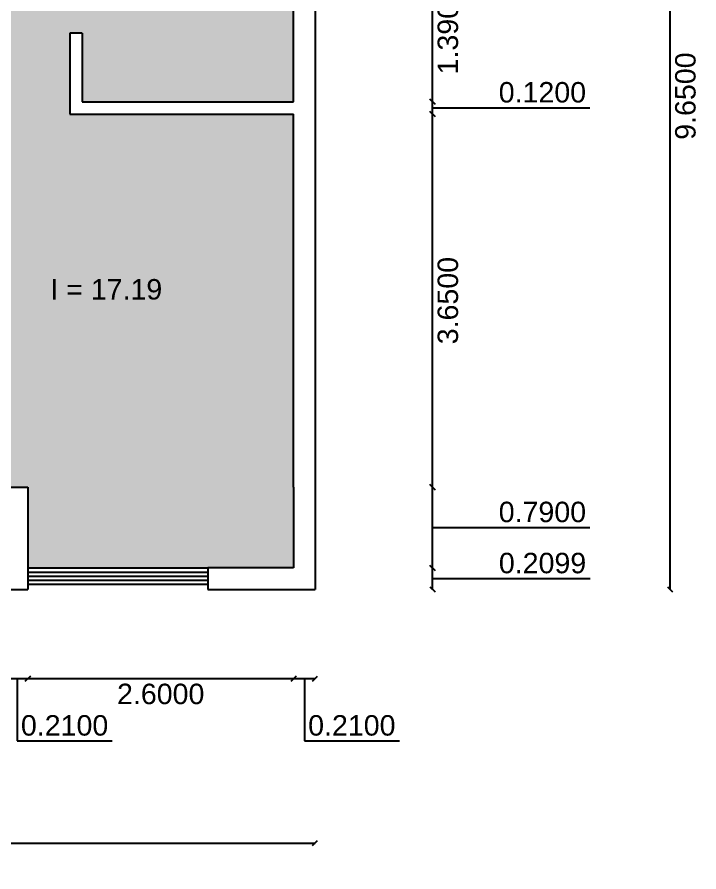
# Model space of a CAD drawing. Header units: inches. Extents: x 2.9 to 27.9, y 12.5 to 28.3.
# Drawn here: x 21.25 to 27.92, y 12.49 to 20.86 of the extents above; entities that cross this region are included whole.
import ezdxf

# ---------------------------------------------------------------- set-up
doc = ezdxf.new("R2010")
doc.units = ezdxf.units.IN
doc.header["$MEASUREMENT"] = 0
doc.styles.get("Standard").update_dxf_attribs({"font": 'Arial.ttf'})
doc.dimstyles.get("Standard").update_dxf_attribs({"dimtxt": 0.2, "dimasz": 0.05, "dimexe": 0.18, "dimexo": 0.0625, "dimgap": 0.05, "dimtad": 2, "dimtoh": 1, "dimdec": 4, "dimzin": 0, "dimdsep": 46, "dimtxsty": 'Standard', "dimblk": 'OBLIQUE', "dimblk1": 'OBLIQUE', "dimblk2": 'OBLIQUE', "dimcen": 0, "dimse1": 1, "dimse2": 1, "dimadec": 0, "dimazin": 0, "dimtfac": 1, "dimtdec": 4, "dimtofl": 0, "dimtmove": 1, "dimatfit": 3, "dimldrblk": 'OBLIQUE', "dimfxl": 1, "dimtolj": 1, "dimtzin": 0, "dimarcsym": 0})

# ---------------------------------------------------------------- blocks, each defined once
blk = doc.blocks.new('_Oblique')
at = {"color": 0, "linetype": 'ByBlock', "lineweight": -2}
blk.add_line((-0.5, -0.5), (0.5, 0.5), dxfattribs=at)
blk = doc.blocks.new('*D100')
at = {"color": 0, "lineweight": -2, "transparency": 16777216}
for p, q in [((25.3142, 15.258), (25.3142, 15.4678)), ((25.3142, 15.3629), (25.9246, 15.3629)), ((25.9246, 15.3629), (26.8568, 15.3629))]:
    blk.add_line(p, q, dxfattribs=at).dxf.unprotected_set("ltscale", 0)
at = {"layer": 'Defpoints', "color": 0}
for p in [(23.9553, 15.4678), (25.3142, 15.4678), (24.1653, 15.258)]:
    blk.add_point(p, dxfattribs=at).dxf.unprotected_set("ltscale", 0)
at = {"color": 0, "lineweight": -2, "transparency": 16777216, "xscale": 0.05, "yscale": 0.05, "zscale": 0.05}
for p, rotation in [((25.3142, 15.4678), 90), ((25.3142, 15.258), 270)]:
    blk.add_blockref('_Oblique', p, dxfattribs=dict(at, rotation=rotation)).dxf.unprotected_set("ltscale", 0)
at = {"color": 0, "transparency": 16777216, "insert": (26.3907, 15.5142), "char_height": 0.2, "attachment_point": 5}
blk.add_mtext('\\A1;0.2099', dxfattribs=at).dxf.unprotected_set("ltscale", 0)
blk = doc.blocks.new('*D101')
at = {"color": 0, "lineweight": -2, "transparency": 16777216}
for p, q in [((25.3142, 15.4678), (25.3142, 16.2578)), ((25.3142, 15.8628), (25.9246, 15.8628)), ((25.9246, 15.8628), (26.8541, 15.8628))]:
    blk.add_line(p, q, dxfattribs=at).dxf.unprotected_set("ltscale", 0)
at = {"layer": 'Defpoints', "color": 0}
for p in [(23.9553, 16.2578), (25.3142, 16.2578), (23.9553, 15.4678)]:
    blk.add_point(p, dxfattribs=at).dxf.unprotected_set("ltscale", 0)
at = {"color": 0, "lineweight": -2, "transparency": 16777216, "xscale": 0.05, "yscale": 0.05, "zscale": 0.05}
for p, rotation in [((25.3142, 16.2578), 90), ((25.3142, 15.4678), 270)]:
    blk.add_blockref('_Oblique', p, dxfattribs=dict(at, rotation=rotation)).dxf.unprotected_set("ltscale", 0)
at = {"color": 0, "transparency": 16777216, "insert": (26.3893, 16.0142), "char_height": 0.2, "attachment_point": 5}
blk.add_mtext('\\A1;0.7900', dxfattribs=at).dxf.unprotected_set("ltscale", 0)
blk = doc.blocks.new('*D102')
at = {"color": 0, "lineweight": -2, "transparency": 16777216}
blk.add_line((25.3142, 16.2578), (25.3142, 19.9078), dxfattribs=at).dxf.unprotected_set("ltscale", 0)
at = {"layer": 'Defpoints', "color": 0}
for p in [(23.9553, 19.9078), (25.3142, 19.9078), (23.9553, 16.2578)]:
    blk.add_point(p, dxfattribs=at).dxf.unprotected_set("ltscale", 0)
at = {"color": 0, "lineweight": -2, "transparency": 16777216, "xscale": 0.05, "yscale": 0.05, "zscale": 0.05}
for p, rotation in [((25.3142, 19.9078), 90), ((25.3142, 16.2578), 270)]:
    blk.add_blockref('_Oblique', p, dxfattribs=dict(at, rotation=rotation)).dxf.unprotected_set("ltscale", 0)
at = {"color": 0, "transparency": 16777216, "insert": (25.4655, 18.0828), "char_height": 0.2, "attachment_point": 5, "rotation": 90}
blk.add_mtext('\\A1;3.6500', dxfattribs=at).dxf.unprotected_set("ltscale", 0)
blk = doc.blocks.new('*D103')
at = {"color": 0, "lineweight": -2, "transparency": 16777216}
for p, q in [((25.3142, 19.9078), (25.3142, 20.0278)), ((25.3142, 19.9678), (25.9246, 19.9678)), ((25.9246, 19.9678), (26.8541, 19.9678))]:
    blk.add_line(p, q, dxfattribs=at).dxf.unprotected_set("ltscale", 0)
at = {"layer": 'Defpoints', "color": 0}
for p in [(23.9553, 20.0278), (25.3142, 20.0278), (23.9553, 19.9078)]:
    blk.add_point(p, dxfattribs=at).dxf.unprotected_set("ltscale", 0)
at = {"color": 0, "lineweight": -2, "transparency": 16777216, "xscale": 0.05, "yscale": 0.05, "zscale": 0.05}
for p, rotation in [((25.3142, 20.0278), 90), ((25.3142, 19.9078), 270)]:
    blk.add_blockref('_Oblique', p, dxfattribs=dict(at, rotation=rotation)).dxf.unprotected_set("ltscale", 0)
at = {"color": 0, "transparency": 16777216, "insert": (26.3893, 20.1192), "char_height": 0.2, "attachment_point": 5}
blk.add_mtext('\\A1;0.1200', dxfattribs=at).dxf.unprotected_set("ltscale", 0)
blk = doc.blocks.new('*D104')
at = {"color": 0, "lineweight": -2, "transparency": 16777216}
blk.add_line((25.3142, 20.0278), (25.3142, 21.418), dxfattribs=at).dxf.unprotected_set("ltscale", 0)
at = {"layer": 'Defpoints', "color": 0}
for p in [(20.4353, 21.418), (25.3142, 21.418), (23.9553, 20.0278)]:
    blk.add_point(p, dxfattribs=at).dxf.unprotected_set("ltscale", 0)
at = {"color": 0, "lineweight": -2, "transparency": 16777216, "xscale": 0.05, "yscale": 0.05, "zscale": 0.05}
for p, rotation in [((25.3142, 21.418), 90), ((25.3142, 20.0278), 270)]:
    blk.add_blockref('_Oblique', p, dxfattribs=dict(at, rotation=rotation)).dxf.unprotected_set("ltscale", 0)
at = {"color": 0, "transparency": 16777216, "insert": (25.4655, 20.7229), "char_height": 0.2, "attachment_point": 5, "rotation": 90}
blk.add_mtext('\\A1;1.3901', dxfattribs=at).dxf.unprotected_set("ltscale", 0)
blk = doc.blocks.new('*D147')
at = {"color": 0, "lineweight": -2, "transparency": 16777216}
for p, q in [((21.1453, 14.3855), (21.3553, 14.3855)), ((21.2503, 14.3855), (21.2503, 13.775)), ((21.2503, 13.775), (22.1798, 13.775))]:
    blk.add_line(p, q, dxfattribs=at).dxf.unprotected_set("ltscale", 0)
at = {"layer": 'Defpoints', "color": 0}
for p in [(21.3553, 15.4678), (21.1453, 15.2578), (21.3553, 14.3855)]:
    blk.add_point(p, dxfattribs=at).dxf.unprotected_set("ltscale", 0)
at = {"color": 0, "lineweight": -2, "transparency": 16777216, "xscale": 0.05, "yscale": 0.05, "zscale": 0.05, "rotation": 180}
blk.add_blockref('_Oblique', (21.1453, 14.3855), dxfattribs=at).dxf.unprotected_set("ltscale", 0)
at = {"color": 0, "lineweight": -2, "transparency": 16777216, "xscale": 0.05, "yscale": 0.05, "zscale": 0.05}
blk.add_blockref('_Oblique', (21.3553, 14.3855), dxfattribs=at).dxf.unprotected_set("ltscale", 0)
at = {"color": 0, "transparency": 16777216, "insert": (21.715, 13.9264), "char_height": 0.2, "attachment_point": 5}
blk.add_mtext('\\A1;0.2100', dxfattribs=at).dxf.unprotected_set("ltscale", 0)
blk = doc.blocks.new('*D148')
at = {"color": 0, "lineweight": -2, "transparency": 16777216}
blk.add_line((21.3553, 14.3855), (23.9553, 14.3855), dxfattribs=at).dxf.unprotected_set("ltscale", 0)
at = {"layer": 'Defpoints', "color": 0}
for p in [(21.3553, 15.4678), (23.9553, 15.4678), (23.9553, 14.3855)]:
    blk.add_point(p, dxfattribs=at).dxf.unprotected_set("ltscale", 0)
at = {"color": 0, "lineweight": -2, "transparency": 16777216, "xscale": 0.05, "yscale": 0.05, "zscale": 0.05, "rotation": 180}
blk.add_blockref('_Oblique', (21.3553, 14.3855), dxfattribs=at).dxf.unprotected_set("ltscale", 0)
at = {"color": 0, "lineweight": -2, "transparency": 16777216, "xscale": 0.05, "yscale": 0.05, "zscale": 0.05}
blk.add_blockref('_Oblique', (23.9553, 14.3855), dxfattribs=at).dxf.unprotected_set("ltscale", 0)
at = {"color": 0, "transparency": 16777216, "insert": (22.6553, 14.2341), "char_height": 0.2, "attachment_point": 5}
blk.add_mtext('\\A1;2.6000', dxfattribs=at).dxf.unprotected_set("ltscale", 0)
blk = doc.blocks.new('*D149')
at = {"color": 0, "lineweight": -2, "transparency": 16777216}
for p, q in [((23.9553, 14.3855), (24.1653, 14.3855)), ((24.0603, 14.3855), (24.0603, 13.775)), ((24.0603, 13.775), (24.9898, 13.775))]:
    blk.add_line(p, q, dxfattribs=at).dxf.unprotected_set("ltscale", 0)
at = {"layer": 'Defpoints', "color": 0}
for p in [(23.9553, 15.4678), (24.1653, 15.2578), (24.1653, 14.3855)]:
    blk.add_point(p, dxfattribs=at).dxf.unprotected_set("ltscale", 0)
at = {"color": 0, "lineweight": -2, "transparency": 16777216, "xscale": 0.05, "yscale": 0.05, "zscale": 0.05, "rotation": 180}
blk.add_blockref('_Oblique', (23.9553, 14.3855), dxfattribs=at).dxf.unprotected_set("ltscale", 0)
at = {"color": 0, "lineweight": -2, "transparency": 16777216, "xscale": 0.05, "yscale": 0.05, "zscale": 0.05}
blk.add_blockref('_Oblique', (24.1653, 14.3855), dxfattribs=at).dxf.unprotected_set("ltscale", 0)
at = {"color": 0, "transparency": 16777216, "insert": (24.525, 13.9264), "char_height": 0.2, "attachment_point": 5}
blk.add_mtext('\\A1;0.2100', dxfattribs=at).dxf.unprotected_set("ltscale", 0)
blk = doc.blocks.new('*D111')
at = {"color": 0, "lineweight": -2, "transparency": 16777216}
blk.add_line((7.6353, 12.7771), (24.1653, 12.7771), dxfattribs=at).dxf.unprotected_set("ltscale", 0)
at = {"layer": 'Defpoints', "color": 0}
for p in [(7.6353, 15.258), (24.1653, 15.2578), (24.1653, 12.7771)]:
    blk.add_point(p, dxfattribs=at).dxf.unprotected_set("ltscale", 0)
at = {"color": 0, "lineweight": -2, "transparency": 16777216, "xscale": 0.05, "yscale": 0.05, "zscale": 0.05, "rotation": 180}
blk.add_blockref('_Oblique', (7.6353, 12.7771), dxfattribs=at).dxf.unprotected_set("ltscale", 0)
at = {"color": 0, "lineweight": -2, "transparency": 16777216, "xscale": 0.05, "yscale": 0.05, "zscale": 0.05}
blk.add_blockref('_Oblique', (24.1653, 12.7771), dxfattribs=at).dxf.unprotected_set("ltscale", 0)
at = {"color": 0, "transparency": 16777216, "insert": (15.9003, 12.6257), "char_height": 0.2, "attachment_point": 5}
blk.add_mtext('\\A1;16.5300', dxfattribs=at).dxf.unprotected_set("ltscale", 0)
blk = doc.blocks.new('*D160')
at = {"color": 0, "lineweight": -2, "transparency": 16777216}
blk.add_line((27.6377, 15.258), (27.6377, 24.908), dxfattribs=at)
at = {"layer": 'Defpoints', "color": 0}
for p in [(24.1653, 24.908), (27.6377, 24.908), (24.1653, 15.258)]:
    blk.add_point(p, dxfattribs=at)
at = {"color": 0, "lineweight": -2, "transparency": 16777216, "xscale": 0.05, "yscale": 0.05, "zscale": 0.05}
for p, rotation in [((27.6377, 24.908), 90), ((27.6377, 15.258), 270)]:
    blk.add_blockref('_Oblique', p, dxfattribs=dict(at, rotation=rotation))
at = {"color": 0, "transparency": 16777216, "insert": (27.7891, 20.083), "char_height": 0.2, "attachment_point": 5, "rotation": 90}
blk.add_mtext('\\A1;9.6500', dxfattribs=at)
blk = doc.blocks.new('*D112')
at = {"color": 0, "lineweight": -2, "transparency": 16777216}
for p, q in [((25.3142, 15.258), (25.3142, 15.4678)), ((25.3142, 15.3629), (25.9246, 15.3629)), ((25.9246, 15.3629), (26.8568, 15.3629))]:
    blk.add_line(p, q, dxfattribs=at).dxf.unprotected_set("ltscale", 0)
at = {"layer": 'Defpoints', "color": 0}
for p in [(23.9553, 15.4678), (25.3142, 15.4678), (24.1653, 15.258)]:
    blk.add_point(p, dxfattribs=at).dxf.unprotected_set("ltscale", 0)
at = {"color": 0, "lineweight": -2, "transparency": 16777216, "xscale": 0.05, "yscale": 0.05, "zscale": 0.05}
for p, rotation in [((25.3142, 15.4678), 90), ((25.3142, 15.258), 270)]:
    blk.add_blockref('_Oblique', p, dxfattribs=dict(at, rotation=rotation)).dxf.unprotected_set("ltscale", 0)
at = {"color": 0, "transparency": 16777216, "insert": (26.3907, 15.5142), "char_height": 0.2, "attachment_point": 5}
blk.add_mtext('\\A1;0.2099', dxfattribs=at).dxf.unprotected_set("ltscale", 0)
blk = doc.blocks.new('*D113')
at = {"color": 0, "lineweight": -2, "transparency": 16777216}
for p, q in [((25.3142, 15.4678), (25.3142, 16.2578)), ((25.3142, 15.8628), (25.9246, 15.8628)), ((25.9246, 15.8628), (26.8541, 15.8628))]:
    blk.add_line(p, q, dxfattribs=at).dxf.unprotected_set("ltscale", 0)
at = {"layer": 'Defpoints', "color": 0}
for p in [(23.9553, 16.2578), (25.3142, 16.2578), (23.9553, 15.4678)]:
    blk.add_point(p, dxfattribs=at).dxf.unprotected_set("ltscale", 0)
at = {"color": 0, "lineweight": -2, "transparency": 16777216, "xscale": 0.05, "yscale": 0.05, "zscale": 0.05}
for p, rotation in [((25.3142, 16.2578), 90), ((25.3142, 15.4678), 270)]:
    blk.add_blockref('_Oblique', p, dxfattribs=dict(at, rotation=rotation)).dxf.unprotected_set("ltscale", 0)
at = {"color": 0, "transparency": 16777216, "insert": (26.3893, 16.0142), "char_height": 0.2, "attachment_point": 5}
blk.add_mtext('\\A1;0.7900', dxfattribs=at).dxf.unprotected_set("ltscale", 0)
blk = doc.blocks.new('*D114')
at = {"color": 0, "lineweight": -2, "transparency": 16777216}
blk.add_line((25.3142, 16.2578), (25.3142, 19.9078), dxfattribs=at).dxf.unprotected_set("ltscale", 0)
at = {"layer": 'Defpoints', "color": 0}
for p in [(23.9553, 19.9078), (25.3142, 19.9078), (23.9553, 16.2578)]:
    blk.add_point(p, dxfattribs=at).dxf.unprotected_set("ltscale", 0)
at = {"color": 0, "lineweight": -2, "transparency": 16777216, "xscale": 0.05, "yscale": 0.05, "zscale": 0.05}
for p, rotation in [((25.3142, 19.9078), 90), ((25.3142, 16.2578), 270)]:
    blk.add_blockref('_Oblique', p, dxfattribs=dict(at, rotation=rotation)).dxf.unprotected_set("ltscale", 0)
at = {"color": 0, "transparency": 16777216, "insert": (25.4655, 18.0828), "char_height": 0.2, "attachment_point": 5, "rotation": 90}
blk.add_mtext('\\A1;3.6500', dxfattribs=at).dxf.unprotected_set("ltscale", 0)
blk = doc.blocks.new('*D115')
at = {"color": 0, "lineweight": -2, "transparency": 16777216}
for p, q in [((25.3142, 19.9078), (25.3142, 20.0278)), ((25.3142, 19.9678), (25.9246, 19.9678)), ((25.9246, 19.9678), (26.8541, 19.9678))]:
    blk.add_line(p, q, dxfattribs=at).dxf.unprotected_set("ltscale", 0)
at = {"layer": 'Defpoints', "color": 0}
for p in [(23.9553, 20.0278), (25.3142, 20.0278), (23.9553, 19.9078)]:
    blk.add_point(p, dxfattribs=at).dxf.unprotected_set("ltscale", 0)
at = {"color": 0, "lineweight": -2, "transparency": 16777216, "xscale": 0.05, "yscale": 0.05, "zscale": 0.05}
for p, rotation in [((25.3142, 20.0278), 90), ((25.3142, 19.9078), 270)]:
    blk.add_blockref('_Oblique', p, dxfattribs=dict(at, rotation=rotation)).dxf.unprotected_set("ltscale", 0)
at = {"color": 0, "transparency": 16777216, "insert": (26.3893, 20.1192), "char_height": 0.2, "attachment_point": 5}
blk.add_mtext('\\A1;0.1200', dxfattribs=at).dxf.unprotected_set("ltscale", 0)
blk = doc.blocks.new('*D116')
at = {"color": 0, "lineweight": -2, "transparency": 16777216}
blk.add_line((25.3142, 20.0278), (25.3142, 21.418), dxfattribs=at).dxf.unprotected_set("ltscale", 0)
at = {"layer": 'Defpoints', "color": 0}
for p in [(20.4353, 21.418), (25.3142, 21.418), (23.9553, 20.0278)]:
    blk.add_point(p, dxfattribs=at).dxf.unprotected_set("ltscale", 0)
at = {"color": 0, "lineweight": -2, "transparency": 16777216, "xscale": 0.05, "yscale": 0.05, "zscale": 0.05}
for p, rotation in [((25.3142, 21.418), 90), ((25.3142, 20.0278), 270)]:
    blk.add_blockref('_Oblique', p, dxfattribs=dict(at, rotation=rotation)).dxf.unprotected_set("ltscale", 0)
at = {"color": 0, "transparency": 16777216, "insert": (25.4655, 20.7229), "char_height": 0.2, "attachment_point": 5, "rotation": 90}
blk.add_mtext('\\A1;1.3901', dxfattribs=at).dxf.unprotected_set("ltscale", 0)
blk = doc.blocks.new('*D184')
at = {"color": 0, "lineweight": -2, "transparency": 16777216}
for p, q in [((21.1453, 14.3855), (21.3553, 14.3855)), ((21.2503, 14.3855), (21.2503, 13.775)), ((21.2503, 13.775), (22.1798, 13.775))]:
    blk.add_line(p, q, dxfattribs=at).dxf.unprotected_set("ltscale", 0)
at = {"layer": 'Defpoints', "color": 0}
for p in [(21.3553, 15.4678), (21.1453, 15.2578), (21.3553, 14.3855)]:
    blk.add_point(p, dxfattribs=at).dxf.unprotected_set("ltscale", 0)
at = {"color": 0, "lineweight": -2, "transparency": 16777216, "xscale": 0.05, "yscale": 0.05, "zscale": 0.05, "rotation": 180}
blk.add_blockref('_Oblique', (21.1453, 14.3855), dxfattribs=at).dxf.unprotected_set("ltscale", 0)
at = {"color": 0, "lineweight": -2, "transparency": 16777216, "xscale": 0.05, "yscale": 0.05, "zscale": 0.05}
blk.add_blockref('_Oblique', (21.3553, 14.3855), dxfattribs=at).dxf.unprotected_set("ltscale", 0)
at = {"color": 0, "transparency": 16777216, "insert": (21.715, 13.9264), "char_height": 0.2, "attachment_point": 5}
blk.add_mtext('\\A1;0.2100', dxfattribs=at).dxf.unprotected_set("ltscale", 0)
blk = doc.blocks.new('*D185')
at = {"color": 0, "lineweight": -2, "transparency": 16777216}
blk.add_line((21.3553, 14.3855), (23.9553, 14.3855), dxfattribs=at).dxf.unprotected_set("ltscale", 0)
at = {"layer": 'Defpoints', "color": 0}
for p in [(21.3553, 15.4678), (23.9553, 15.4678), (23.9553, 14.3855)]:
    blk.add_point(p, dxfattribs=at).dxf.unprotected_set("ltscale", 0)
at = {"color": 0, "lineweight": -2, "transparency": 16777216, "xscale": 0.05, "yscale": 0.05, "zscale": 0.05, "rotation": 180}
blk.add_blockref('_Oblique', (21.3553, 14.3855), dxfattribs=at).dxf.unprotected_set("ltscale", 0)
at = {"color": 0, "lineweight": -2, "transparency": 16777216, "xscale": 0.05, "yscale": 0.05, "zscale": 0.05}
blk.add_blockref('_Oblique', (23.9553, 14.3855), dxfattribs=at).dxf.unprotected_set("ltscale", 0)
at = {"color": 0, "transparency": 16777216, "insert": (22.6553, 14.2341), "char_height": 0.2, "attachment_point": 5}
blk.add_mtext('\\A1;2.6000', dxfattribs=at).dxf.unprotected_set("ltscale", 0)
blk = doc.blocks.new('*D186')
at = {"color": 0, "lineweight": -2, "transparency": 16777216}
for p, q in [((23.9553, 14.3855), (24.1653, 14.3855)), ((24.0603, 14.3855), (24.0603, 13.775)), ((24.0603, 13.775), (24.9898, 13.775))]:
    blk.add_line(p, q, dxfattribs=at).dxf.unprotected_set("ltscale", 0)
at = {"layer": 'Defpoints', "color": 0}
for p in [(23.9553, 15.4678), (24.1653, 15.2578), (24.1653, 14.3855)]:
    blk.add_point(p, dxfattribs=at).dxf.unprotected_set("ltscale", 0)
at = {"color": 0, "lineweight": -2, "transparency": 16777216, "xscale": 0.05, "yscale": 0.05, "zscale": 0.05, "rotation": 180}
blk.add_blockref('_Oblique', (23.9553, 14.3855), dxfattribs=at).dxf.unprotected_set("ltscale", 0)
at = {"color": 0, "lineweight": -2, "transparency": 16777216, "xscale": 0.05, "yscale": 0.05, "zscale": 0.05}
blk.add_blockref('_Oblique', (24.1653, 14.3855), dxfattribs=at).dxf.unprotected_set("ltscale", 0)
at = {"color": 0, "transparency": 16777216, "insert": (24.525, 13.9264), "char_height": 0.2, "attachment_point": 5}
blk.add_mtext('\\A1;0.2100', dxfattribs=at).dxf.unprotected_set("ltscale", 0)
blk = doc.blocks.new('*D123')
at = {"color": 0, "lineweight": -2, "transparency": 16777216}
blk.add_line((7.6353, 12.7771), (24.1653, 12.7771), dxfattribs=at).dxf.unprotected_set("ltscale", 0)
at = {"layer": 'Defpoints', "color": 0}
for p in [(7.6353, 15.258), (24.1653, 15.2578), (24.1653, 12.7771)]:
    blk.add_point(p, dxfattribs=at).dxf.unprotected_set("ltscale", 0)
at = {"color": 0, "lineweight": -2, "transparency": 16777216, "xscale": 0.05, "yscale": 0.05, "zscale": 0.05, "rotation": 180}
blk.add_blockref('_Oblique', (7.6353, 12.7771), dxfattribs=at).dxf.unprotected_set("ltscale", 0)
at = {"color": 0, "lineweight": -2, "transparency": 16777216, "xscale": 0.05, "yscale": 0.05, "zscale": 0.05}
blk.add_blockref('_Oblique', (24.1653, 12.7771), dxfattribs=at).dxf.unprotected_set("ltscale", 0)
at = {"color": 0, "transparency": 16777216, "insert": (15.9003, 12.6257), "char_height": 0.2, "attachment_point": 5}
blk.add_mtext('\\A1;16.5300', dxfattribs=at).dxf.unprotected_set("ltscale", 0)
blk = doc.blocks.new('*D197')
at = {"color": 0, "lineweight": -2, "transparency": 16777216}
blk.add_line((27.6377, 15.258), (27.6377, 24.908), dxfattribs=at)
at = {"layer": 'Defpoints', "color": 0}
for p in [(24.1653, 24.908), (27.6377, 24.908), (24.1653, 15.258)]:
    blk.add_point(p, dxfattribs=at)
at = {"color": 0, "lineweight": -2, "transparency": 16777216, "xscale": 0.05, "yscale": 0.05, "zscale": 0.05}
for p, rotation in [((27.6377, 24.908), 90), ((27.6377, 15.258), 270)]:
    blk.add_blockref('_Oblique', p, dxfattribs=dict(at, rotation=rotation))
at = {"color": 0, "transparency": 16777216, "insert": (27.7891, 20.083), "char_height": 0.2, "attachment_point": 5, "rotation": 90}
blk.add_mtext('\\A1;9.6500', dxfattribs=at)

msp = doc.modelspace()

# ---------------------------------------------------------------- hatches: boundary and pattern name
h = msp.add_hatch(color=53)
h.dxf.hatch_style = 1
h.paths.add_polyline_path([(21.76531, 20.69781), (21.76531, 21.46781), (21.76531, 22.30781), (20.58531, 22.30781), (20.58531, 21.32781), (20.43531, 21.32781), (20.43531, 20.43781), (20.58531, 20.43781), (20.58531, 16.25781), (21.35531, 16.25781), (21.35531, 15.46781), (23.11531, 15.46781), (23.95531, 15.46781), (23.95531, 16.25781), (23.95531, 19.90781), (21.76531, 19.90781)])
h.paths.add_polyline_path([(21.52485, 18.0401), (22.71721, 18.0401), (22.71721, 18.34297), (21.52485, 18.34297)], flags=24)
h.dxf.unprotected_set("ltscale", 0)
h = msp.add_hatch(color=53)
h.dxf.hatch_style = 1
h.paths.add_polyline_path([(21.76531, 20.69781), (21.76531, 21.46781), (21.76531, 22.30781), (20.58531, 22.30781), (20.58531, 21.32781), (20.43531, 21.32781), (20.43531, 20.43781), (20.58531, 20.43781), (20.58531, 16.25781), (21.35531, 16.25781), (21.35531, 15.46781), (23.11531, 15.46781), (23.95531, 15.46781), (23.95531, 16.25781), (23.95531, 19.90781), (21.76531, 19.90781)])
h.paths.add_polyline_path([(21.52485, 18.0401), (22.71721, 18.0401), (22.71721, 18.34297), (21.52485, 18.34297)], flags=24)
h.dxf.unprotected_set("ltscale", 0)
h = msp.add_hatch(color=193)
h.dxf.hatch_style = 1
h.paths.add_polyline_path([(23.95531, 22.07781), (23.63531, 22.07781), (23.63531, 22.30781), (22.75531, 22.30781), (22.09531, 22.30781), (21.88531, 22.30781), (21.88531, 21.46781), (21.76531, 21.46781), (21.76531, 20.69781), (21.88531, 20.69781), (21.88531, 20.02781), (23.95531, 20.02781)])
h.paths.add_polyline_path([(22.59084, 21.12982), (23.69043, 21.12982), (23.69043, 21.43269), (22.59084, 21.43269)], flags=24)
h = msp.add_hatch(color=193)
h.dxf.hatch_style = 1
h.paths.add_polyline_path([(23.95531, 22.07781), (23.63531, 22.07781), (23.63531, 22.30781), (22.75531, 22.30781), (22.09531, 22.30781), (21.88531, 22.30781), (21.88531, 21.46781), (21.76531, 21.46781), (21.76531, 20.69781), (21.88531, 20.69781), (21.88531, 20.02781), (23.95531, 20.02781)])
h.paths.add_polyline_path([(22.59084, 21.12982), (23.69043, 21.12982), (23.69043, 21.43269), (22.59084, 21.43269)], flags=24)

# ---------------------------------------------------------------- linework, layer by layer
at = {"color": 1}
for p, q in [((24.16531, 22.51781), (24.16531, 15.25795)), ((24.16531, 22.51781), (24.16531, 15.25795)), ((23.95531, 20.02781), (23.95531, 22.07781)), ((23.95531, 20.02781), (23.95531, 22.07781)), ((21.76531, 20.69781), (21.76531, 19.90781)), ((21.88531, 20.69781), (21.76531, 20.69781)), ((21.76531, 20.69781), (21.76531, 19.90781)), ((21.88531, 20.69781), (21.76531, 20.69781)), ((21.88531, 20.69781), (21.88531, 20.02781)), ((21.88531, 20.69781), (21.88531, 20.02781)), ((21.88531, 20.02781), (23.95531, 20.02781)), ((21.88531, 20.02781), (23.95531, 20.02781)), ((21.76531, 19.90781), (23.95531, 19.90781)), ((21.76531, 19.90781), (23.95531, 19.90781)), ((23.95531, 16.25781), (23.95531, 19.90781)), ((23.95531, 16.25781), (23.95531, 19.90781)), ((20.58531, 16.25781), (21.35531, 16.25781)), ((20.58531, 16.25781), (21.35531, 16.25781)), ((21.35531, 16.25781), (21.35531, 15.46781)), ((21.35531, 16.25781), (21.35531, 15.46781)), ((23.95531, 16.25781), (23.95531, 15.46781)), ((23.95531, 16.25781), (23.95531, 15.46781)), ((21.35531, 15.46781), (21.35531, 15.25795)), ((21.35531, 15.46781), (21.35531, 15.25795)), ((23.95531, 15.46781), (23.11531, 15.46781)), ((23.11531, 15.46781), (23.11531, 15.25795)), ((23.95531, 15.46781), (23.11531, 15.46781)), ((23.11531, 15.46781), (23.11531, 15.25795)), ((21.14531, 15.25795), (21.35531, 15.25795)), ((21.14531, 15.25795), (21.35531, 15.25795)), ((23.11531, 15.25795), (24.16531, 15.25795)), ((23.11531, 15.25795), (24.16531, 15.25795))]:
    msp.add_line(p, q, dxfattribs=at).dxf.unprotected_set("ltscale", 0)
at = {"color": 4}
for p, q in [((21.35531, 15.46781), (23.11531, 15.46781)), ((21.35531, 15.46781), (23.11531, 15.46781)), ((21.35531, 15.42781), (23.11531, 15.42781)), ((21.35531, 15.42781), (23.11531, 15.42781)), ((21.35531, 15.38781), (23.11531, 15.38781)), ((21.35531, 15.38781), (23.11531, 15.38781)), ((21.35531, 15.34781), (23.11531, 15.34781)), ((21.35531, 15.34781), (23.11531, 15.34781)), ((21.35531, 15.30781), (23.11531, 15.30781)), ((21.35531, 15.30781), (23.11531, 15.30781))]:
    msp.add_line(p, q, dxfattribs=at).dxf.unprotected_set("ltscale", 0)

# ---------------------------------------------------------------- texts
e = msp.add_text('I = 17.19', height=0.2)
e.set_placement((21.57532, 18.09331))
e.dxf.unprotected_set("ltscale", 0)
e = msp.add_text('I = 17.19', height=0.2)
e.set_placement((21.57532, 18.09331))
e.dxf.unprotected_set("ltscale", 0)

# ---------------------------------------------------------------- dimensions: what is measured, and where the dimension line sits
for picture in ['*D160', '*D197']:
    dim = msp.add_linear_dim(base=(27.6377, 24.90795), p1=(24.16531, 15.25795), p2=(24.16531, 24.90795), angle=270, dimstyle='Standard')
    dim.commit()
    dim.dimension.update_dxf_attribs({"geometry": picture, "text_midpoint": (27.78906, 20.08295)})
for base, p1, p2, picture, middle in [((25.31416, 21.41795), (23.95531, 20.02781), (20.43531, 21.41795), '*D104', (25.46552, 20.72288)), ((25.31416, 21.41795), (23.95531, 20.02781), (20.43531, 21.41795), '*D116', (25.46552, 20.72288)), ((25.31416, 20.02781), (23.95531, 19.90781), (23.95531, 20.02781), '*D103', (25.97462, 20.11918)), ((25.31416, 20.02781), (23.95531, 19.90781), (23.95531, 20.02781), '*D115', (25.97462, 20.11918)), ((25.31416, 19.90781), (23.95531, 16.25781), (23.95531, 19.90781), '*D102', (25.46552, 18.08281)), ((25.31416, 19.90781), (23.95531, 16.25781), (23.95531, 19.90781), '*D114', (25.46552, 18.08281)), ((25.31416, 16.25781), (23.95531, 15.46781), (23.95531, 16.25781), '*D101', (25.97462, 16.01418)), ((25.31416, 16.25781), (23.95531, 15.46781), (23.95531, 16.25781), '*D113', (25.97462, 16.01418)), ((25.31416, 15.46781), (24.16531, 15.25795), (23.95531, 15.46781), '*D100', (25.97462, 15.51425)), ((25.31416, 15.46781), (24.16531, 15.25795), (23.95531, 15.46781), '*D112', (25.97462, 15.51425))]:
    dim = msp.add_linear_dim(base=base, p1=p1, p2=p2, angle=270, dimstyle='Standard')
    dim.commit()
    dim.dimension.update_dxf_attribs({"geometry": picture, "text_midpoint": middle})
    dim.dimension.dxf.unprotected_set("ltscale", 0)
for base, p1, p2, picture, middle in [((21.35531, 14.38548), (21.14531, 15.25781), (21.35531, 15.46781), '*D147', (21.30031, 13.92638)), ((21.35531, 14.38548), (21.14531, 15.25781), (21.35531, 15.46781), '*D184', (21.30031, 13.92638)), ((23.95531, 14.38548), (21.35531, 15.46781), (23.95531, 15.46781), '*D148', (22.65531, 14.23411)), ((23.95531, 14.38548), (21.35531, 15.46781), (23.95531, 15.46781), '*D185', (22.65531, 14.23411)), ((24.16531, 14.38548), (23.95531, 15.46781), (24.16531, 15.25781), '*D149', (24.11031, 13.92638)), ((24.16531, 14.38548), (23.95531, 15.46781), (24.16531, 15.25781), '*D186', (24.11031, 13.92638)), ((24.16531, 12.7771), (7.63531, 15.25795), (24.16531, 15.25781), '*D111', (15.90031, 12.62574)), ((24.16531, 12.7771), (7.63531, 15.25795), (24.16531, 15.25781), '*D123', (15.90031, 12.62574))]:
    dim = msp.add_linear_dim(base=base, p1=p1, p2=p2, dimstyle='Standard')
    dim.commit()
    dim.dimension.update_dxf_attribs({"geometry": picture, "text_midpoint": middle})
    dim.dimension.dxf.unprotected_set("ltscale", 0)

doc.saveas('drawing.dxf')
